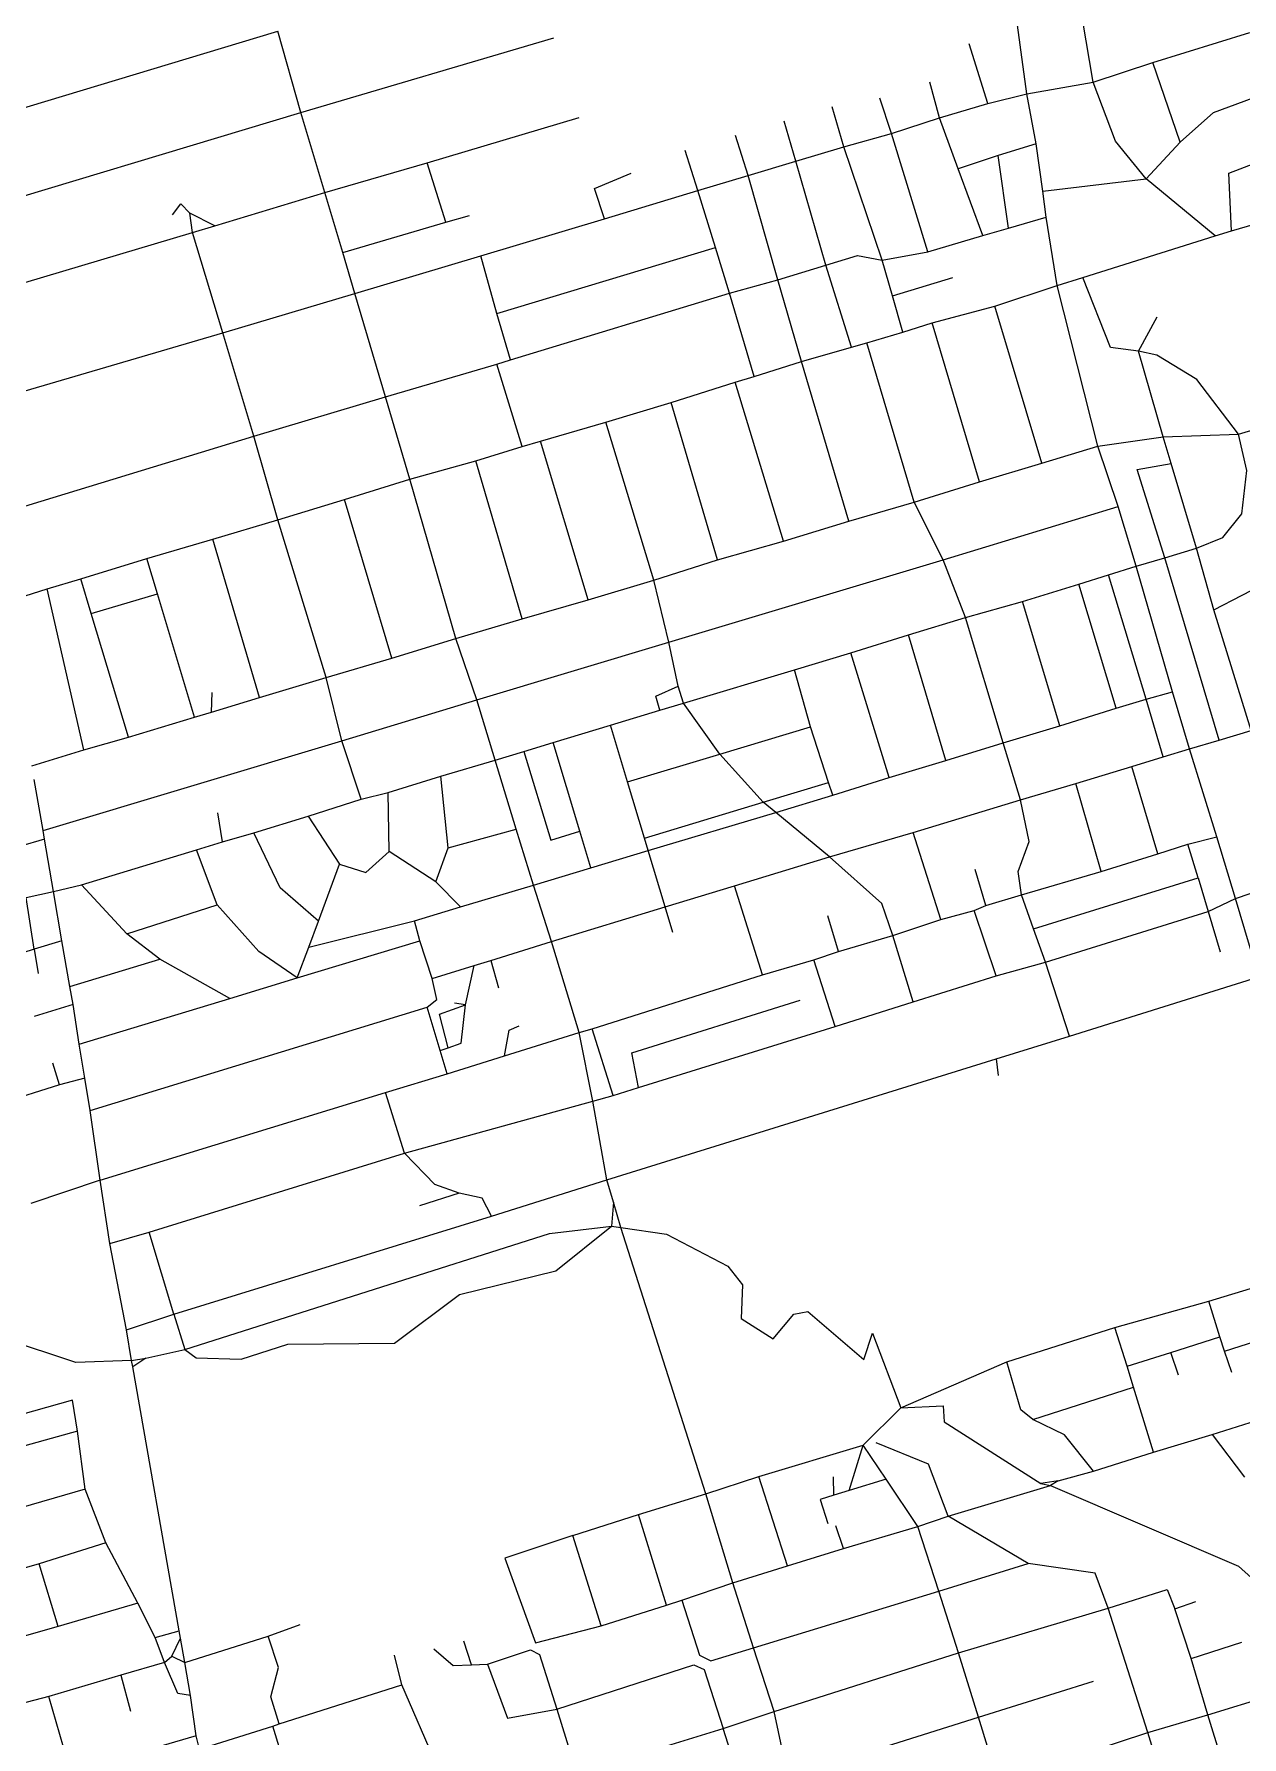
# Model space of a CAD drawing. Header units: metres. Extents: x 609554 to 651406, y 4826501 to 4857446.
# Drawn here: x 629091 to 631045, y 4838713 to 4841467 of the extents above; entities that cross this region are included whole.
import ezdxf

# ---------------------------------------------------------------- set-up
doc = ezdxf.new("R2010")
doc.units = ezdxf.units.M

msp = doc.modelspace()

# ---------------------------------------------------------------- linework, layer by layer
at = {"layer": 'ROADS'}
for points in [[(630697, 4841370.6), (630663, 4841621.1)], [(630804.3, 4841389.6), (630786.6, 4841491.7)], [(628965.2, 4841315.1), (629485.3, 4841472.2)], [(629522.7, 4841340.5), (629485.3, 4841472.2)], [(629522.7, 4841340.5), (629931.9, 4841461.5)], [(630900.8, 4841421.5), (631057.5, 4841470)], [(630633.9, 4841355.4), (630603.7, 4841451.6)], [(630804.3, 4841389.6), (630900.8, 4841421.5)], [(630944.5, 4841292.7), (630900.8, 4841421.5)], [(630555.5, 4841331.7), (630539.8, 4841389.6)], [(630633.9, 4841355.4), (630697, 4841370.6)], [(630697, 4841370.6), (630804.3, 4841389.6)], [(630711.7, 4841290.1), (630697, 4841370.6)], [(630889.9, 4841233.1), (630840.2, 4841294), (630804.3, 4841389.6)], [(630944.5, 4841292.7), (630998.4, 4841340.8), (631087.7, 4841373.3)], [(630401, 4841285.2), (630382.1, 4841349.9)], [(630477.7, 4841306.7), (630458.9, 4841363.9)], [(630555.5, 4841331.7), (630633.9, 4841355.4)], [(628935.2, 4841163.7), (629522.7, 4841340.5)], [(629561.7, 4841211.4), (629522.7, 4841340.5)], [(629727, 4841259.2), (629972.8, 4841332.6)], [(630323.3, 4841261.6), (630304.2, 4841326.7)], [(630477.7, 4841306.7), (630555.5, 4841331.7)], [(630585.5, 4841249.4), (630555.5, 4841331.7)], [(630245.9, 4841238.8), (630225.9, 4841303.5)], [(630401, 4841285.2), (630477.7, 4841306.7)], [(630536.6, 4841115.3), (630477.7, 4841306.7)], [(630711.7, 4841290.1), (630650.5, 4841271.3)], [(630722.9, 4841213.1), (630711.7, 4841290.1)], [(630889.9, 4841233.1), (630944.5, 4841292.7)], [(630164.7, 4841214.4), (630144.3, 4841278.9)], [(630245.9, 4841238.8), (630323.3, 4841261.6)], [(630323.3, 4841261.6), (630401, 4841285.2)], [(630371.9, 4841093.6), (630323.3, 4841261.6)], [(630462.6, 4841101.5), (630401, 4841285.2)], [(630650.5, 4841271.3), (630585.5, 4841249.4)], [(630667.2, 4841153.3), (630650.5, 4841271.3)], [(631027.5, 4841149.3), (631023.4, 4841242.3), (631117.9, 4841278.6)], [(629561.7, 4841211.4), (629727, 4841259.2)], [(629757.1, 4841163.4), (629727, 4841259.2)], [(630014, 4841168.7), (629997.5, 4841217.6), (630056.7, 4841242.5)], [(630164.7, 4841214.4), (630245.9, 4841238.8)], [(630294.1, 4841069.8), (630245.9, 4841238.8)], [(630625.7, 4841141.4), (630585.5, 4841249.4)], [(630722.9, 4841213.1), (630889.9, 4841233.1)], [(631001.4, 4841141.2), (630889.9, 4841233.1)], [(629383.8, 4841157.4), (629561.7, 4841211.4)], [(629590.4, 4841114.1), (629561.7, 4841211.4)], [(630014, 4841168.7), (630164.7, 4841214.4)], [(630193.3, 4841122.2), (630164.7, 4841214.4)], [(630728.3, 4841171.5), (630722.9, 4841213.1)], [(629315.1, 4841174.9), (629328.6, 4841192.8), (629343.3, 4841177.9)], [(629383.8, 4841157.4), (629343.3, 4841177.9)], [(629347.7, 4841146.6), (629343.3, 4841177.9)], [(631027.5, 4841149.3), (631148.1, 4841184.4)], [(629347.7, 4841146.6), (629383.8, 4841157.4)], [(629590.4, 4841114.1), (629757.1, 4841163.4)], [(629757.1, 4841163.4), (629795.3, 4841173.9)], [(629814, 4841108.7), (630014, 4841168.7)], [(630625.7, 4841141.4), (630667.2, 4841153.3)], [(630667.2, 4841153.3), (630728.3, 4841171.5)], [(630746.1, 4841060.5), (630728.3, 4841171.5)], [(628958.4, 4841030.5), (629347.7, 4841146.6)], [(629396.8, 4840984.1), (629347.7, 4841146.6)], [(629839.6, 4841015.7), (630193.3, 4841122.2)], [(630216.2, 4841048.1), (630193.3, 4841122.2)], [(630536.6, 4841115.3), (630625.7, 4841141.4)], [(630787.4, 4841073.6), (631001.4, 4841141.2)], [(631001.4, 4841141.2), (631027.5, 4841149.3)], [(629610.1, 4841047.9), (629590.4, 4841114.1)], [(629610.1, 4841047.9), (629814, 4841108.7)], [(629839.6, 4841015.7), (629814, 4841108.7)], [(630371.9, 4841093.6), (630423.1, 4841109.5), (630462.6, 4841101.5)], [(630462.6, 4841101.5), (630536.6, 4841115.3)], [(630479.5, 4841043.8), (630462.6, 4841101.5)], [(630216.2, 4841048.1), (630294.1, 4841069.8)], [(630294.1, 4841069.8), (630371.9, 4841093.6)], [(630332.6, 4840937.9), (630294.1, 4841069.8)], [(630413.2, 4840960.8), (630371.9, 4841093.6)], [(630479.5, 4841043.8), (630577.2, 4841073.5)], [(630746.1, 4841060.5), (630787.4, 4841073.6)], [(630877.2, 4840954.7), (630831.9, 4840960.2), (630787.4, 4841073.6)], [(629396.8, 4840984.1), (629610.1, 4841047.9)], [(629659.4, 4840880.8), (629610.1, 4841047.9)], [(629861.9, 4840940.3), (630216.2, 4841048.1)], [(630255.7, 4840913.5), (630216.2, 4841048.1)], [(630496.2, 4840985.3), (630479.5, 4841043.8)], [(630645.3, 4841027.5), (630746.1, 4841060.5)], [(630811.6, 4840801), (630746.1, 4841060.5)], [(629861.9, 4840940.3), (629839.6, 4841015.7)], [(630543.7, 4841000.5), (630645.3, 4841027.5)], [(630721.3, 4840773.4), (630645.3, 4841027.5)], [(630438.2, 4840967.8), (630496.2, 4840985.3)], [(630496.2, 4840985.3), (630543.7, 4841000.5)], [(630620.5, 4840743.1), (630543.7, 4841000.5)], [(630877.2, 4840954.7), (630907.6, 4841009.8)], [(628986.2, 4840863.7), (629396.8, 4840984.1)], [(629446.9, 4840816.8), (629396.8, 4840984.1)], [(630332.6, 4840937.9), (630413.2, 4840960.8)], [(630413.2, 4840960.8), (630438.2, 4840967.8)], [(630514.6, 4840710.1), (630438.2, 4840967.8)], [(629659.4, 4840880.8), (629839.6, 4840933.6)], [(629839.6, 4840933.6), (629861.9, 4840940.3)], [(629880.7, 4840800.2), (629839.6, 4840933.6)], [(630255.7, 4840913.5), (630332.6, 4840937.9)], [(630408.9, 4840679.7), (630332.6, 4840937.9)], [(631039, 4840820.2), (630971.8, 4840908.9), (630907.1, 4840947.8), (630877.2, 4840954.7)], [(630917.5, 4840816), (630877.2, 4840954.7)], [(630121.6, 4840871.7), (630225, 4840904.4)], [(630225, 4840904.4), (630255.7, 4840913.5)], [(630303.5, 4840647.3), (630225, 4840904.4)], [(629446.9, 4840816.8), (629659.4, 4840880.8)], [(629699.1, 4840747.3), (629659.4, 4840880.8)], [(630016, 4840839.6), (630121.6, 4840871.7)], [(630196.5, 4840616.9), (630121.6, 4840871.7)], [(631039, 4840820.2), (631136.6, 4840849.5)], [(629910.2, 4840808.7), (630016, 4840839.6)], [(630093.4, 4840584), (630016, 4840839.6)], [(630917.5, 4840816), (631039, 4840820.2)], [(630971.1, 4840635.8), (631013.8, 4840652.9), (631044.5, 4840691.2), (631052.8, 4840761.7), (631039, 4840820.2)], [(629017.4, 4840686.2), (629446.9, 4840816.8)], [(629485.6, 4840681.5), (629446.9, 4840816.8)], [(629805.6, 4840777.1), (629880.7, 4840800.2)], [(629880.7, 4840800.2), (629910.2, 4840808.7)], [(629987.2, 4840552.1), (629910.2, 4840808.7)], [(630721.3, 4840773.4), (630811.6, 4840801)], [(630811.6, 4840801), (630917.5, 4840816)], [(630844.3, 4840703.4), (630811.6, 4840801)], [(630930.2, 4840772.8), (630917.5, 4840816)], [(629699.1, 4840747.3), (629805.6, 4840777.1)], [(629880.4, 4840521.6), (629805.6, 4840777.1)], [(630620.5, 4840743.1), (630721.3, 4840773.4)], [(630920.1, 4840620.2), (630875, 4840763.1), (630930.2, 4840772.8)], [(630971.1, 4840635.8), (630930.2, 4840772.8)], [(629593.3, 4840714.7), (629699.1, 4840747.3)], [(629773.6, 4840489.7), (629699.1, 4840747.3)], [(630514.6, 4840710.1), (630620.5, 4840743.1)], [(629485.6, 4840681.5), (629593.3, 4840714.7)], [(629670, 4840458), (629593.3, 4840714.7)], [(630408.9, 4840679.7), (630514.6, 4840710.1)], [(630561.4, 4840617), (630514.6, 4840710.1)], [(629380.3, 4840650.6), (629485.6, 4840681.5)], [(629563.8, 4840426.7), (629485.6, 4840681.5)], [(630561.4, 4840617), (630844.3, 4840703.4)], [(630873.4, 4840606.8), (630844.3, 4840703.4)], [(630303.5, 4840647.3), (630408.9, 4840679.7)], [(629273.7, 4840619), (629380.3, 4840650.6)], [(629455.8, 4840394.4), (629380.3, 4840650.6)], [(630196.5, 4840616.9), (630303.5, 4840647.3)], [(630920.1, 4840620.2), (630971.1, 4840635.8)], [(630999, 4840535.9), (630971.1, 4840635.8)], [(629166.8, 4840586.3), (629273.7, 4840619)], [(629290.9, 4840561.9), (629273.7, 4840619)], [(630093.4, 4840584), (630196.5, 4840616.9)], [(630118, 4840483.7), (630561.4, 4840617)], [(630597.4, 4840523.6), (630561.4, 4840617)], [(630828.7, 4840592.7), (630873.4, 4840606.8)], [(630873.4, 4840606.8), (630920.1, 4840620.2)], [(630932.5, 4840403.7), (630873.4, 4840606.8)], [(631007.9, 4840325.5), (630920.1, 4840620.2)], [(629112.6, 4840569.9), (629166.8, 4840586.3)], [(629183.9, 4840530.1), (629166.8, 4840586.3)], [(629987.2, 4840552.1), (630093.4, 4840584)], [(630118, 4840483.7), (630093.4, 4840584)], [(630690, 4840549.8), (630781, 4840577.5)], [(630781, 4840577.5), (630828.7, 4840592.7)], [(630841.5, 4840377.1), (630781, 4840577.5)], [(630889.8, 4840391.4), (630828.7, 4840592.7)], [(630999, 4840535.9), (631090.6, 4840583.4)], [(629041.1, 4840547.4), (629112.6, 4840569.9)], [(629171.9, 4840309.6), (629112.6, 4840569.9)], [(629183.9, 4840530.1), (629290.9, 4840561.9)], [(629350.5, 4840362.7), (629290.9, 4840561.9)], [(629880.4, 4840521.6), (629987.2, 4840552.1)], [(630597.4, 4840523.6), (630690, 4840549.8)], [(630750.1, 4840348.4), (630690, 4840549.8)], [(629244.1, 4840330.1), (629183.9, 4840530.1)], [(629773.6, 4840489.7), (629880.4, 4840521.6)], [(630505.2, 4840495.5), (630597.4, 4840523.6)], [(630658.4, 4840320.7), (630597.4, 4840523.6)], [(631059.7, 4840340.8), (630999, 4840535.9)], [(629670, 4840458), (629773.6, 4840489.7)], [(629807.4, 4840390.7), (629773.6, 4840489.7)], [(630412.4, 4840466.8), (630505.2, 4840495.5)], [(630566, 4840292.5), (630505.2, 4840495.5)], [(629807.4, 4840390.7), (630118, 4840483.7)], [(630132.9, 4840412.7), (630118, 4840483.7)], [(630321.2, 4840439.3), (630412.4, 4840466.8)], [(630474, 4840265.1), (630412.4, 4840466.8)], [(629563.8, 4840426.7), (629670, 4840458)], [(630141.4, 4840385.2), (630321.2, 4840439.3)], [(630347.1, 4840346.6), (630321.2, 4840439.3)], [(629455.8, 4840394.4), (629563.8, 4840426.7)], [(629588.8, 4840324.4), (629563.8, 4840426.7)], [(630103.5, 4840373.7), (630096.8, 4840396.5), (630132.9, 4840412.7)], [(630141.4, 4840385.2), (630132.9, 4840412.7)], [(629378.2, 4840370.8), (629379.3, 4840402.3)], [(629378.2, 4840370.8), (629455.8, 4840394.4)], [(629588.8, 4840324.4), (629807.4, 4840390.7)], [(629837.1, 4840293.1), (629807.4, 4840390.7)], [(630103.5, 4840373.7), (630141.4, 4840385.2)], [(630200.3, 4840302.4), (630141.4, 4840385.2)], [(630841.5, 4840377.1), (630889.8, 4840391.4)], [(630889.8, 4840391.4), (630932.5, 4840403.7)], [(630917.4, 4840298.1), (630889.8, 4840391.4)], [(630960.1, 4840311.2), (630932.5, 4840403.7)], [(629244.1, 4840330.1), (629350.5, 4840362.7)], [(629350.5, 4840362.7), (629378.2, 4840370.8)], [(630023.3, 4840349.4), (630103.5, 4840373.7)], [(630750.1, 4840348.4), (630841.5, 4840377.1)], [(629106.2, 4840179.1), (629588.8, 4840324.4)], [(629171.9, 4840309.6), (629244.1, 4840330.1)], [(629620.2, 4840229.9), (629588.8, 4840324.4)], [(629930.8, 4840321.3), (630023.3, 4840349.4)], [(630050.9, 4840257.7), (630023.3, 4840349.4)], [(630200.3, 4840302.4), (630347.1, 4840346.6)], [(630375.9, 4840256.6), (630347.1, 4840346.6)], [(630658.4, 4840320.7), (630750.1, 4840348.4)], [(630960.1, 4840311.2), (631007.9, 4840325.5)], [(631007.9, 4840325.5), (631059.7, 4840340.8)], [(629087.7, 4840283.8), (629171.9, 4840309.6)], [(629837.1, 4840293.1), (629883.1, 4840306.9)], [(629883.1, 4840306.9), (629930.8, 4840321.3)], [(629883.1, 4840306.9), (629927, 4840163.4), (629973.8, 4840178.3)], [(629973.8, 4840178.3), (629930.8, 4840321.3)], [(630050.9, 4840257.7), (630200.3, 4840302.4)], [(630270.6, 4840225.1), (630200.3, 4840302.4)], [(630566, 4840292.5), (630658.4, 4840320.7)], [(630686.8, 4840228.7), (630658.4, 4840320.7)], [(630866.8, 4840282.5), (630917.4, 4840298.1)], [(630917.4, 4840298.1), (630960.1, 4840311.2)], [(631004, 4840168.8), (630960.1, 4840311.2)], [(629749.3, 4840267.3), (629837.1, 4840293.1)], [(629871.1, 4840181.5), (629837.1, 4840293.1)], [(630474, 4840265.1), (630566, 4840292.5)], [(630776.1, 4840255.4), (630866.8, 4840282.5)], [(630908.7, 4840141.2), (630866.8, 4840282.5)], [(629106.2, 4840179.1), (629091.3, 4840261.7)], [(629620.2, 4840229.9), (629663.8, 4840240.7)], [(629663.8, 4840240.7), (629749.3, 4840267.3)], [(629665.4, 4840145.2), (629663.8, 4840240.7)], [(629761, 4840151), (629749.3, 4840267.3)], [(630078.5, 4840166.9), (630050.9, 4840257.7)], [(630270.6, 4840225.1), (630375.9, 4840256.6)], [(630382.9, 4840236.2), (630375.9, 4840256.6)], [(630382.9, 4840236.2), (630474, 4840265.1)], [(630686.8, 4840228.7), (630776.1, 4840255.4)], [(630817, 4840112.6), (630776.1, 4840255.4)], [(629534.7, 4840202.4), (629620.2, 4840229.9)], [(630078.5, 4840166.9), (630270.6, 4840225.1)], [(630290.8, 4840208.2), (630270.6, 4840225.1)], [(630290.8, 4840208.2), (630382.9, 4840236.2)], [(630513, 4840176.1), (630686.8, 4840228.7)], [(630688, 4840075.3), (630682.7, 4840112.7), (630700.7, 4840161.5), (630686.8, 4840228.7)], [(629396.1, 4840160.7), (629388.4, 4840207.5)], [(629446.8, 4840175.2), (629534.7, 4840202.4)], [(629534.7, 4840202.4), (629585.3, 4840124.8)], [(630084.4, 4840146.9), (630290.8, 4840208.2)], [(630377.6, 4840136.6), (630290.8, 4840208.2)], [(629108.4, 4840165.2), (629067.5, 4840153.5)], [(629108.4, 4840165.2), (629106.2, 4840179.1)], [(629122.6, 4840080.5), (629108.4, 4840165.2)], [(629353.8, 4840148.1), (629396.1, 4840160.7)], [(629396.1, 4840160.7), (629446.8, 4840175.2)], [(629551.1, 4840032.7), (629489.3, 4840086.5), (629446.8, 4840175.2)], [(629761, 4840151), (629871.1, 4840181.5)], [(629899.1, 4840090.5), (629871.1, 4840181.5)], [(629991.5, 4840118.6), (629973.8, 4840178.3)], [(630084.4, 4840146.9), (630078.5, 4840166.9)], [(630377.6, 4840136.6), (630513, 4840176.1)], [(630557.9, 4840035.4), (630513, 4840176.1)], [(630957.4, 4840156.8), (631004, 4840168.8)], [(631034.2, 4840069.1), (631004, 4840168.8)], [(629167.9, 4840091.2), (629353.8, 4840148.1)], [(629387.5, 4840058.7), (629353.8, 4840148.1)], [(629585.3, 4840124.8), (629627.8, 4840111.1), (629665.4, 4840145.2)], [(629740.9, 4840096.3), (629665.4, 4840145.2)], [(629740.9, 4840096.3), (629761, 4840151)], [(629991.5, 4840118.6), (630084.4, 4840146.9)], [(630111.7, 4840055.8), (630084.4, 4840146.9)], [(630224, 4840089.9), (630377.6, 4840136.6)], [(630480, 4840009.5), (630462.5, 4840061.2), (630377.6, 4840136.6)], [(630817, 4840112.6), (630908.7, 4840141.2)], [(630908.7, 4840141.2), (630957.4, 4840156.8)], [(630973.8, 4840102.6), (630957.4, 4840156.8)], [(629551.1, 4840032.7), (629585.3, 4840124.8)], [(629899.1, 4840090.5), (629991.5, 4840118.6)], [(630630.5, 4840057.7), (630613.1, 4840115.9)], [(630688, 4840075.3), (630817, 4840112.6)], [(631034.2, 4840069.1), (631203.4, 4840127.1)], [(629091.7, 4839987.2), (629078.7, 4840070.7), (629122.6, 4840080.5)], [(629122.6, 4840080.5), (629167.9, 4840091.2)], [(629136.4, 4840000.5), (629122.6, 4840080.5)], [(629241.1, 4840011.9), (629167.9, 4840091.2)], [(629780.7, 4840055.7), (629740.9, 4840096.3)], [(629780.7, 4840055.7), (629899.1, 4840090.5)], [(629928, 4839999.5), (629899.1, 4840090.5)], [(630111.7, 4840055.8), (630224, 4840089.9)], [(630269.4, 4839945.7), (630224, 4840089.9)], [(630707.5, 4840019.9), (630973.8, 4840102.6)], [(630973.8, 4840102.6), (630989.9, 4840048.3)], [(629241.1, 4840011.9), (629387.5, 4840058.7)], [(629516.9, 4839941), (629454.7, 4839983.4), (629387.5, 4840058.7)], [(629706.3, 4840033), (629780.7, 4840055.7)], [(629928, 4839999.5), (630111.7, 4840055.8)], [(630124.3, 4840014), (630111.7, 4840055.8)], [(630557.9, 4840035.4), (630611.8, 4840049.9)], [(630611.8, 4840049.9), (630630.5, 4840057.7)], [(630647.4, 4839944), (630611.8, 4840049.9)], [(630630.5, 4840057.7), (630688, 4840075.3)], [(630707.5, 4840019.9), (630688, 4840075.3)], [(630727, 4839966.4), (630989.9, 4840048.3)], [(630989.9, 4840048.3), (631034.2, 4840069.1)], [(630989.9, 4840048.3), (631009.7, 4839982.9)], [(631072.2, 4839942.3), (631034.2, 4840069.1)], [(629535.7, 4839990.3), (629706.3, 4840033)], [(629535.7, 4839990.3), (629551.1, 4840032.7)], [(629715.3, 4840000.6), (629706.3, 4840033)], [(630392, 4839983.4), (630374.8, 4840041.1)], [(630480, 4840009.5), (630557.9, 4840035.4)], [(629136.4, 4840000.5), (629091.7, 4839987.2)], [(629149.1, 4839926.9), (629136.4, 4840000.5)], [(629294.5, 4839971), (629241.1, 4840011.9)], [(629516.9, 4839941), (629715.3, 4840000.6)], [(629734.9, 4839939.5), (629715.3, 4840000.6)], [(629829.9, 4839969), (629928, 4839999.5)], [(629973, 4839852.3), (629928, 4839999.5)], [(630392, 4839983.4), (630480, 4840009.5)], [(630513.2, 4839902.1), (630480, 4840009.5)], [(630727, 4839966.4), (630707.5, 4840019.9)], [(629091.7, 4839987.2), (628972.9, 4839949.1)], [(629091.7, 4839987.2), (629097.7, 4839948)], [(629149.1, 4839926.9), (629294.5, 4839971)], [(629408.1, 4839907.5), (629294.5, 4839971)], [(629516.9, 4839941), (629535.7, 4839990.3)], [(629803.1, 4839960.7), (629829.9, 4839969)], [(629829.9, 4839969), (629842.3, 4839924.5)], [(630269.4, 4839945.7), (630352.1, 4839970.2)], [(630352.1, 4839970.2), (630392, 4839983.4)], [(630387, 4839861.9), (630352.1, 4839970.2)], [(630647.4, 4839944), (630727, 4839966.4)], [(630765.7, 4839846.6), (630727, 4839966.4)], [(629408.1, 4839907.5), (629516.9, 4839941)], [(629726.8, 4839893.3), (629742.8, 4839905.6), (629734.9, 4839939.5)], [(629734.9, 4839939.5), (629803.1, 4839960.7)], [(629788.9, 4839897.1), (629803.1, 4839960.7)], [(629993.7, 4839858.6), (630269.4, 4839945.7)], [(630513.2, 4839902.1), (630647.4, 4839944)], [(630765.7, 4839846.6), (631072.2, 4839942.3)], [(629154.7, 4839897.8), (629149.1, 4839926.9)], [(629154.7, 4839897.8), (629091.3, 4839878.5)], [(629164.5, 4839833.8), (629154.7, 4839897.8)], [(629164.5, 4839833.8), (629408.1, 4839907.5)], [(629182.1, 4839726.5), (629726.8, 4839893.3)], [(629747.9, 4839823.3), (629726.8, 4839893.3)], [(629761.2, 4839827.6), (629747.2, 4839882.3), (629788.9, 4839897.1)], [(629761.2, 4839827.6), (629781.9, 4839835.2), (629788.9, 4839897.1)], [(629788.9, 4839897.1), (629771.1, 4839899.6)], [(630069, 4839763.5), (630057.8, 4839819.4), (630330.2, 4839904.6)], [(630387, 4839861.9), (630513.2, 4839902.1)], [(629852.2, 4839814.5), (629859.8, 4839856.4), (629875.9, 4839863.3)], [(629973, 4839852.3), (629993.7, 4839858.6)], [(630027.9, 4839750.5), (629993.7, 4839858.6)], [(630069, 4839763.5), (630387, 4839861.9)], [(629173.5, 4839778.3), (629164.5, 4839833.8)], [(629747.9, 4839823.3), (629761.2, 4839827.6)], [(629852.2, 4839814.5), (629973, 4839852.3)], [(629995.2, 4839741.3), (629973, 4839852.3)], [(630647.4, 4839809.9), (630765.7, 4839846.6)], [(629132.7, 4839767.5), (629121.7, 4839803)], [(629759.3, 4839785.4), (629747.9, 4839823.3)], [(629759.3, 4839785.4), (629852.2, 4839814.5)], [(630017.8, 4839614.1), (630647.4, 4839809.9)], [(630647.4, 4839809.9), (630650.2, 4839783.1)], [(629173.5, 4839778.3), (629132.7, 4839767.5)], [(629182.1, 4839726.5), (629173.5, 4839778.3)], [(629659.9, 4839755.1), (629759.3, 4839785.4)], [(629132.7, 4839767.5), (629037.2, 4839737.8)], [(629198.1, 4839613.8), (629659.9, 4839755.1)], [(629690.2, 4839657.4), (629659.9, 4839755.1)], [(629995.2, 4839741.3), (630027.9, 4839750.5)], [(630027.9, 4839750.5), (630069, 4839763.5)], [(629198.1, 4839613.8), (629182.1, 4839726.5)], [(629690.2, 4839657.4), (629995.2, 4839741.3)], [(630017.8, 4839614.1), (629995.2, 4839741.3)], [(629277.5, 4839529.4), (629690.2, 4839657.4)], [(629778.9, 4839592.5), (629739.6, 4839606.4), (629690.2, 4839657.4)], [(629198.1, 4839613.8), (629086, 4839575.6)], [(629214, 4839511), (629198.1, 4839613.8)], [(629831.3, 4839555.5), (630017.8, 4839614.1)], [(630028.5, 4839577.7), (630017.8, 4839614.1)], [(629778.9, 4839592.5), (629714.6, 4839572)], [(629831.3, 4839555.5), (629816.2, 4839584.5), (629778.9, 4839592.5)], [(629317.5, 4839396.6), (629831.3, 4839555.5)], [(630028.5, 4839577.7), (630025.2, 4839539)], [(630040.4, 4839536.8), (630028.5, 4839577.7)], [(629214, 4839511), (629277.5, 4839529.4)], [(629317.5, 4839396.6), (629277.5, 4839529.4)], [(629335.3, 4839339.4), (629353.6, 4839326.2), (629426, 4839324.2), (629501.7, 4839348.4), (629674, 4839350), (629779.3, 4839428.4), (629935, 4839466.8), (630025.2, 4839539)], [(629335.3, 4839339.4), (629925.1, 4839527.5), (630025.2, 4839539)], [(630025.2, 4839539), (630040.4, 4839536.8)], [(630177.6, 4839105.9), (630040.4, 4839536.8)], [(630040.4, 4839536.8), (630113.8, 4839526.4), (630213.1, 4839474.3), (630237.2, 4839444.4), (630234.8, 4839389.9), (630286.8, 4839356.9), (630320.1, 4839396.6), (630342.5, 4839400.9), (630433.1, 4839323.6), (630447.4, 4839365.9), (630492.8, 4839245.5)], [(629241, 4839371.7), (629214, 4839511)], [(630990.9, 4839417.7), (631150.7, 4839466.4)], [(630839.1, 4839375.2), (630990.9, 4839417.7)], [(631009, 4839360), (630990.9, 4839417.7)], [(629248.9, 4839321.9), (629158.9, 4839318.7), (628927.8, 4839395.3)], [(629241, 4839371.7), (629317.5, 4839396.6)], [(629317.5, 4839396.6), (629335.3, 4839339.4)], [(629248.9, 4839321.9), (629241, 4839371.7)], [(630664.4, 4839319.8), (630839.1, 4839375.2)], [(630858.8, 4839312.7), (630839.1, 4839375.2)], [(630929.6, 4839335), (631009, 4839360)], [(631016.6, 4839337.1), (631009, 4839360)], [(631016.6, 4839337.1), (631092.6, 4839361)], [(629272.1, 4839325.5), (629335.3, 4839339.4)], [(630858.8, 4839312.7), (630929.6, 4839335)], [(630942.3, 4839298.3), (630929.6, 4839335)], [(631028.4, 4839302.3), (631016.6, 4839337.1)], [(629248.9, 4839321.9), (629272.1, 4839325.5)], [(629250.8, 4839311.7), (629248.9, 4839321.9)], [(629272.1, 4839325.5), (629250.8, 4839311.7)], [(629326.2, 4838884.7), (629250.8, 4839311.7)], [(630492.8, 4839245.5), (630664.4, 4839319.8)], [(630706.4, 4839226.5), (630686.9, 4839242.2), (630664.4, 4839319.8)], [(630869.1, 4839278.7), (630858.8, 4839312.7)], [(630706.4, 4839226.5), (630869.1, 4839278.7)], [(630901.5, 4839173.5), (630869.1, 4839278.7)], [(629161.3, 4839207.3), (629153.4, 4839257.9), (628984.9, 4839210.1)], [(630996.4, 4839202.3), (631180.9, 4839260.6)], [(630432.3, 4839185), (630492.8, 4839245.5)], [(630492.8, 4839245.5), (630561.3, 4839248.7), (630563.3, 4839222.4), (630719.5, 4839123)], [(630804.8, 4839143), (630757.9, 4839201.5), (630706.4, 4839226.5)], [(629161.3, 4839207.3), (629000.2, 4839163)], [(629174.1, 4839113.5), (629161.3, 4839207.3)], [(630901.5, 4839173.5), (630996.4, 4839202.3)], [(630996.4, 4839202.3), (631048.9, 4839133.2)], [(630263.3, 4839134), (630432.3, 4839185)], [(630409.6, 4839111.6), (630432.3, 4839185)], [(630469.2, 4839130), (630432.3, 4839185)], [(630569.6, 4839070.1), (630538, 4839154), (630453.1, 4839188.6)], [(630804.8, 4839143), (630901.5, 4839173.5)], [(630747.6, 4839127.2), (630804.8, 4839143)], [(629174.1, 4839113.5), (628811, 4839008.7)], [(629207.4, 4839027.1), (629174.1, 4839113.5)], [(630177.6, 4839105.9), (630263.3, 4839134)], [(630309.8, 4838989.9), (630263.3, 4839134)], [(630384.9, 4839103.8), (630383.9, 4839133.6)], [(630409.6, 4839111.6), (630384.9, 4839103.8)], [(630469.2, 4839130), (630409.6, 4839111.6)], [(630520.4, 4839053.3), (630469.2, 4839130)], [(630569.6, 4839070.1), (630735.3, 4839119.9)], [(630747.6, 4839127.2), (630719.5, 4839123)], [(630719.5, 4839123), (630735.3, 4839119.9)], [(630747.6, 4839127.2), (630735.3, 4839119.9)], [(630735.3, 4839119.9), (631039, 4838989), (631159.1, 4838881.3), (631296.3, 4838800.7)], [(630068.8, 4839073), (630177.6, 4839105.9)], [(630221.6, 4838962.3), (630177.6, 4839105.9)], [(630384.9, 4839103.8), (630362.5, 4839097.2), (630374.7, 4839058.4)], [(629962.7, 4839038.5), (630068.8, 4839073)], [(630114.2, 4838926.3), (630068.8, 4839073)], [(630520.4, 4839053.3), (630569.6, 4839070.1)], [(630699.1, 4838993.4), (630569.6, 4839070.1)], [(629962.7, 4839038.5), (629852.6, 4839002.1), (629902.3, 4838865.2), (630008.6, 4838892.4)], [(630008.6, 4838892.4), (629962.7, 4839038.5)], [(630400.1, 4839017.6), (630388.1, 4839054.5)], [(630400.1, 4839017.6), (630520.4, 4839053.3)], [(630554.7, 4838948.9), (630520.4, 4839053.3)], [(629207.4, 4839027.1), (629099.8, 4838993.1)], [(629259.1, 4838929.5), (629207.4, 4839027.1)], [(630309.8, 4838989.9), (630400.1, 4839017.6)], [(629099.8, 4838993.1), (628837.4, 4838917.6)], [(629130.2, 4838891.5), (629099.8, 4838993.1)], [(630221.6, 4838962.3), (630309.8, 4838989.9)], [(630554.7, 4838948.9), (630699.1, 4838993.4)], [(630828.1, 4838921.2), (630807.3, 4838977.8), (630699.1, 4838993.4)], [(630138.8, 4838934.3), (630221.6, 4838962.3)], [(630254.8, 4838856.9), (630221.6, 4838962.3)], [(630254.8, 4838856.9), (630554.7, 4838948.9)], [(630586.3, 4838848.9), (630554.7, 4838948.9)], [(630828.1, 4838921.2), (630923.7, 4838951.2), (630935.9, 4838919.9)], [(629259.1, 4838929.5), (629130.2, 4838891.5)], [(629287.3, 4838873.7), (629259.1, 4838929.5)], [(630008.6, 4838892.4), (630114.2, 4838926.3)], [(630114.2, 4838926.3), (630138.8, 4838934.3)], [(630138.8, 4838934.3), (630167.5, 4838845.2), (630185.6, 4838836), (630254.8, 4838856.9)], [(630586.3, 4838848.9), (630828.1, 4838921.2)], [(630892.3, 4838719.9), (630828.1, 4838921.2)], [(630935.9, 4838919.9), (630969.9, 4838931.8)], [(630962.3, 4838840), (630935.9, 4838919.9)], [(629130.2, 4838891.5), (628872.8, 4838818.2)], [(629470, 4838875.8), (629521.7, 4838894.6)], [(629287.3, 4838873.7), (629326.2, 4838884.7)], [(629302.5, 4838833.3), (629287.3, 4838873.7)], [(629314, 4838843.6), (629328.3, 4838872.7)], [(629328.3, 4838872.7), (629326.2, 4838884.7)], [(629335, 4838833.4), (629328.3, 4838872.7)], [(629335, 4838833.4), (629470, 4838875.8)], [(629487.7, 4838734), (629474.3, 4838777.8), (629486.7, 4838825.5), (629470, 4838875.8)], [(629798.7, 4838829.4), (629786.2, 4838867.8)], [(630962.3, 4838840), (631044.5, 4838866.2)], [(629302.5, 4838833.3), (629314, 4838843.6)], [(629314, 4838843.6), (629335, 4838833.4)], [(629685.9, 4838797.1), (629674.4, 4838845.3)], [(629737.9, 4838855.3), (629769, 4838828.6), (629798.7, 4838829.4)], [(629824.4, 4838830.6), (629894.1, 4838853.8), (629908.8, 4838846), (629936.5, 4838758.1)], [(630288.2, 4838754), (630254.8, 4838856.9)], [(630288.2, 4838754), (630586.3, 4838848.9)], [(630618.4, 4838744.9), (630586.3, 4838848.9)], [(630989.3, 4838748.6), (630962.3, 4838840)], [(629231.5, 4838812.8), (629115.2, 4838778.4)], [(629302.5, 4838833.3), (629231.5, 4838812.8)], [(629231.5, 4838812.8), (629247.1, 4838754.5)], [(629344.1, 4838779.8), (629323.6, 4838783.2), (629302.5, 4838833.3)], [(629344.1, 4838779.8), (629335, 4838833.4)], [(629798.7, 4838829.4), (629824.4, 4838830.6)], [(629824.4, 4838830.6), (629856.8, 4838743.2), (629936.5, 4838758.1)], [(629936.5, 4838758.1), (630158.5, 4838829.8), (630175, 4838822), (630205.6, 4838726.5)], [(629487.7, 4838734), (629685.9, 4838797.1)], [(629742.6, 4838666.5), (629685.9, 4838797.1)], [(630618.4, 4838744.9), (630804.7, 4838803.1)], [(629115.2, 4838778.4), (628850.7, 4838709.3)], [(629150.7, 4838655.5), (629115.2, 4838778.4)], [(629353.3, 4838714.6), (629344.1, 4838779.8)], [(629936.5, 4838758.1), (629969.3, 4838653.5)], [(630205.6, 4838726.5), (630288.2, 4838754)], [(630310.6, 4838647.9), (630288.2, 4838754)], [(630989.3, 4838748.6), (631091.6, 4838779.8), (631123.6, 4838724), (631031.8, 4838612.5)], [(629359, 4838693.2), (629477.2, 4838730.3)], [(629477.2, 4838730.3), (629487.7, 4838734)], [(629541.4, 4838521), (629477.2, 4838730.3)], [(629995.5, 4838661.6), (630205.6, 4838726.5)], [(630238.2, 4838625), (630205.6, 4838726.5)], [(630310.6, 4838647.9), (630618.4, 4838744.9)], [(630649.7, 4838643), (630618.4, 4838744.9)], [(630892.3, 4838719.9), (630989.3, 4838748.6)], [(631031.8, 4838612.5), (630989.3, 4838748.6)], [(629353.3, 4838714.6), (629150.7, 4838655.5)], [(629359, 4838693.2), (629353.3, 4838714.6)], [(630796, 4838688.1), (630892.3, 4838719.9)], [(630950, 4838532.4), (630892.3, 4838719.9)]]:
    msp.add_lwpolyline(points, dxfattribs=at)

doc.saveas('drawing.dxf')
